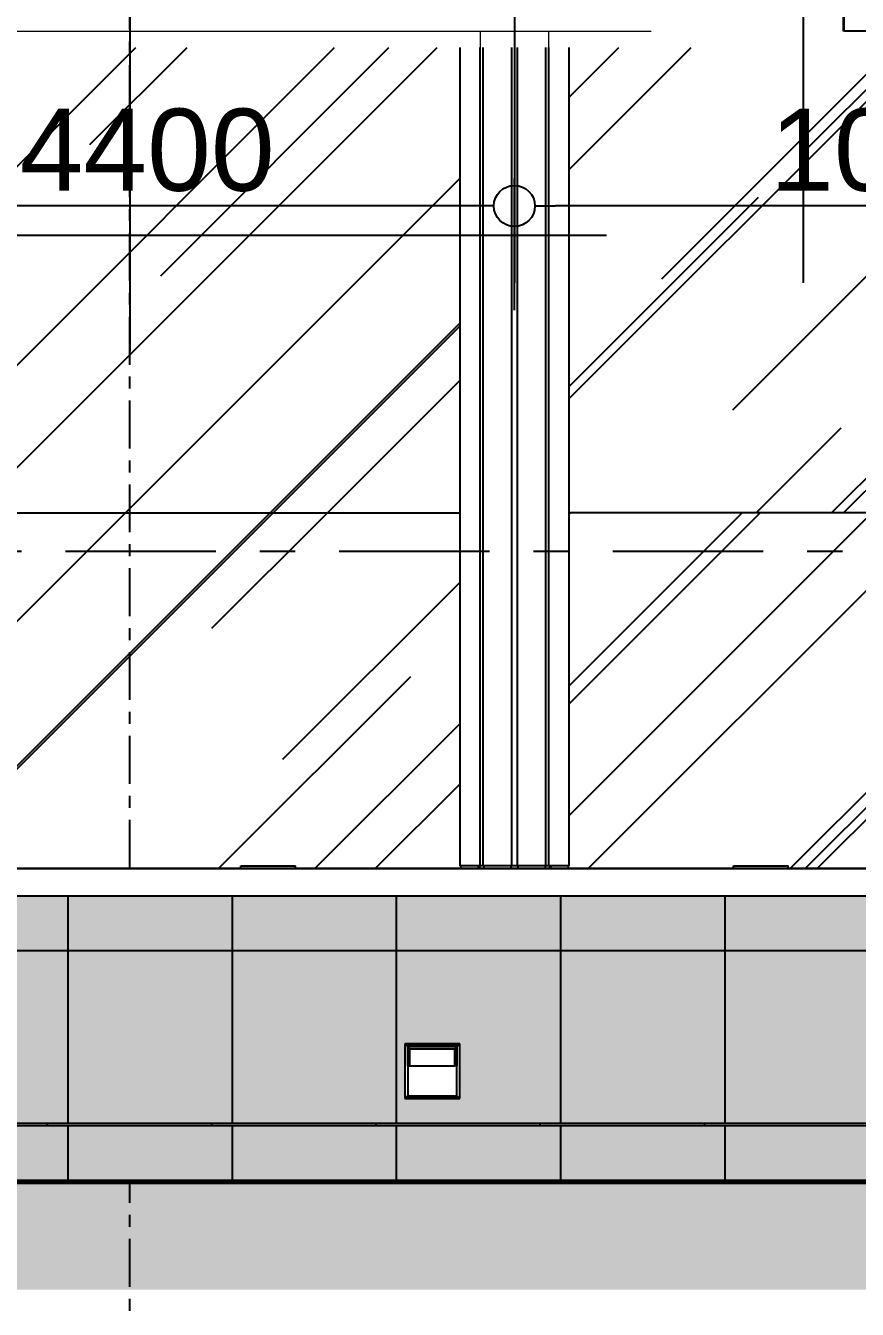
# Model space of a CAD drawing. Header units: millimetres. Extents: x 663313 to 1226001, y 1431724 to 1620898.
# Drawn here: x 867236 to 870274, y 1508335 to 1513025 of the extents above; entities that cross this region are included whole.
import ezdxf
from ezdxf.enums import TextEntityAlignment as Align

# ---------------------------------------------------------------- set-up
doc = ezdxf.new("R2010")
doc.units = ezdxf.units.MM
doc.set_wipeout_variables(frame=1)
for name, pattern in [('CENTER', [50.8, 31.75, -6.35, 6.35, -6.35]), ('DPA_Grid _ Level 100', [1000, 550, -160, 130, -160]), ('Grid Line', [22.225, 12.7, -3.175, 3.175, -3.175]), ('HIDDEN', [0.375, 0.25, -0.125]), ('TA_GL_000.70000', [1.925, 0.7, -0.175, 0.175, -0.175, 0.7]), ('XKITLINE00', [0])]:
    doc.linetypes.add(name, pattern=pattern)
doc.layers.add('000 - 0_HIDE_OBJ_FRAMING_DEF_SUB', color=7, linetype='Continuous', plot=False)
for name, color, linetype in [('000 - 0_SYM_DWG_GRIDLINE_MAIN_COLOR_251', 7, 'Continuous'), ('000 - 0_SYM_DWG_GROUND_MAIN_COLOR_40', 7, 'Continuous'), ('000 - 0_SYM_DWG_SLOPE-SYM_TEXT_COLOR_3', 7, 'Continuous'), ('000 - CONCRETE_COL_HATCH_', 7, 'Continuous'), ('000 - CONCRETE_COL_WIPEOUT_', 7, 'Continuous'), ('000 - CONCRETE_EX_BUILDING_MAIN_COLOR_1', 7, 'Continuous'), ('000 - CONCRETE_EX_BUILDING_WIPEOUT_', 7, 'Continuous'), ('000 - GRID', 7, 'CENTER')]:
    doc.layers.add(name, color=color, linetype=linetype)
for name, color, linetype, lineweight in [('000 - CONCRETE_EX_BUILDING_CUT_COLOR_40', 7, 'Continuous', 120), ('A-FLOR-E', 7, 'Continuous', 9), ('A-GENM', 7, 'Continuous', 9), ('Part', 7, 'Continuous', 0)]:
    doc.layers.add(name, color=color, linetype=linetype, lineweight=lineweight)
doc.styles.add('Arial', font='arial.ttf')
doc.styles.add('Arial_2', font='arial.ttf', dxfattribs={"height": 300})
doc.styles.add('TA', font='', dxfattribs={"height": 4.5})
doc.styles.get('TA').set_extended_font_data('Cordia New')
doc.dimstyles.new('DPA-DIM-3_0_T-T_3', dxfattribs={"dimscale": 304.8, "dimtxt": 1.004192, "dimasz": 0.492126, "dimexe": 0.328084, "dimexo": 0.0625, "dimgap": 0.164042, "dimtad": 1, "dimdec": 0, "dimlfac": 304.8, "dimzin": 0, "dimdsep": 46, "dimtxsty": 'Arial_2', "dimblk1": 'OBLIQUE', "dimblk2": 'DOTBLANK', "dimsah": 1, "dimcen": 0.09, "dimdle": 0.656168, "dimclrd": 7, "dimclre": 7, "dimclrt": 7, "dimadec": 8, "dimazin": 0, "dimtfac": 1, "dimtdec": 4, "dimtix": 1, "dimtmove": 0, "dimatfit": 3, "dimfxl": 0.004306, "dimfxlon": 1, "dimtvp": 1, "dimtolj": 1, "dimtzin": 0, "dimarcsym": 2})
doc.dimstyles.new('DPA-DIM-3_0_T-T_4', dxfattribs={"dimscale": 304.8, "dimtxt": 1.004192, "dimasz": 0.492126, "dimexe": 0.328084, "dimexo": 0.0625, "dimgap": 0.164042, "dimtad": 1, "dimdec": 0, "dimlfac": 304.8, "dimzin": 0, "dimdsep": 46, "dimtxsty": 'Arial_2', "dimblk1": 'DOTBLANK', "dimblk2": 'OBLIQUE', "dimsah": 1, "dimcen": 0.09, "dimdle": 0.656168, "dimclrd": 7, "dimclre": 7, "dimclrt": 7, "dimadec": 8, "dimazin": 0, "dimtfac": 1, "dimtdec": 4, "dimtix": 1, "dimtmove": 0, "dimatfit": 3, "dimfxl": 0.004306, "dimfxlon": 1, "dimtvp": 1, "dimtolj": 1, "dimtzin": 0, "dimarcsym": 2})
pattern_1 = [(45, (-306517.7, 120820.8), (660.5113, 1761.362), [11676.29, -1556.84, 3892.097, -778.42]), (45, (-306060.9, 121828.1), (-1282.4916, 181.641), [2335.258, -256.878, 4670.516, -583.815]), (45, (-306710.37, 121563.86), (2493.4282, 3230.9986), [6227.355, -1089.787, 3113.678, -778.419])]
pattern_2 = [(0, (-38314.86, -101200), (35.282, 70.564), [7.823, -62.741])]
pattern_3 = [(90, (-40409.5, -1e-10), (-600, 4e-14), [])]

# ---------------------------------------------------------------- blocks, each defined once
blk = doc.blocks.new('A$Cc1931124')
at = {"layer": '000 - 0_HIDE_OBJ_FRAMING_DEF_SUB', "color": 7, "linetype": 'Grid Line'}
for p, q in [((27.0543, 10.5808), (27.0543, -2.1514)), ((28.4593, 9.6361), (28.4593, -1.8694)), ((29.5143, 9.6361), (29.5143, -1.8694))]:
    blk.add_line(p, q, dxfattribs=at)
at = {"layer": '000 - 0_HIDE_OBJ_FRAMING_DEF_SUB', "color": 7, "ltscale": 15}
blk.add_lwpolyline([(2.4828, -1.6955), (15.631, -1.6955, -0.637752), (15.6498, -1.7447), (15.6141, -1.7807), (15.7845, -1.6103), (15.747, -1.6484, 0.61005), (15.7676, -1.6955), (28.7961, -1.6955)], format="xyb", dxfattribs=at)
at = {"layer": 'A-FLOR-E', "color": 7, "linetype": 'HIDDEN', "ltscale": 20}
blk.add_lwpolyline([(16.4593, -0.95), (29.6603, -0.95), (29.6603, 0), (12.6343, 0)], dxfattribs=at)
at = {"layer": 'Part', "color": 7, "linetype": 'XKITLINE00', "lineweight": 0}
for p, q in [((28.3343, -0.95), (28.3343, -1.6955)), ((28.5843, -0.95), (28.5843, -1.6955))]:
    blk.add_line(p, q, dxfattribs=at)
blk = doc.blocks.new('Enrance Curtain Wall Panel Edge 4_3000 - Enrance Curtain Wall Panel Edge 4_3000-23684355-ENT 4 ELE-2 sheet')
at = {"layer": '000 - CONCRETE_EX_BUILDING_MAIN_COLOR_1', "color": 7}
for p, q in [((-130364.2, 105340), (-130364.2, 103840)), ((-130289.2, 103840), (-130289.2, 105340)), ((-130279.2, 105340), (-130279.2, 103840)), ((-130174.2, 103840), (-130174.2, 105340)), ((-130154.2, 105340), (-130154.2, 103840)), ((-130049.2, 103840), (-130049.2, 105340)), ((-130039.2, 105340), (-130039.2, 103840)), ((-129964.2, 103840), (-129964.2, 105340)), ((-130364.2, 103840), (-130364.2, 102350)), ((-130289.2, 102350), (-130289.2, 103840)), ((-130279.2, 103840), (-130279.2, 102350)), ((-130174.2, 102350), (-130174.2, 103840)), ((-130154.2, 103840), (-130154.2, 102350)), ((-130049.2, 102350), (-130049.2, 103840)), ((-130039.2, 103840), (-130039.2, 102350)), ((-129964.2, 102350), (-129964.2, 103840)), ((-130364.2, 102350), (-130363.2, 102350)), ((-130299.9, 102350), (-130364.2, 102350)), ((-130361.2, 102350), (-130361.2, 102340)), ((-130297, 102350), (-130299.9, 102350)), ((-130297, 102350), (-130297, 102340)), ((-130292.2, 102350), (-130297, 102350)), ((-130292.2, 102350), (-130292.2, 102340)), ((-130289.2, 102350), (-130292.2, 102350)), ((-130279.2, 102350), (-130289.2, 102350)), ((-130276.2, 102350), (-130279.2, 102350)), ((-130276.2, 102350), (-130276.2, 102340)), ((-130176.2, 102350), (-130276.2, 102350)), ((-130177.2, 102350), (-130177.2, 102340)), ((-130174.2, 102350), (-130176.2, 102350)), ((-130172.2, 102350), (-130174.2, 102350)), ((-130156.2, 102350), (-130172.2, 102350)), ((-130154.2, 102350), (-130156.2, 102350)), ((-130152.2, 102350), (-130154.2, 102350)), ((-130052.2, 102350), (-130152.2, 102350)), ((-130151.2, 102350), (-130151.2, 102340)), ((-130052.2, 102350), (-130052.2, 102340)), ((-130049.2, 102350), (-130052.2, 102350)), ((-130039.2, 102350), (-130049.2, 102350)), ((-130036.2, 102350), (-130039.2, 102350)), ((-130036.2, 102350), (-130036.2, 102340)), ((-130031.4, 102350), (-130036.2, 102350)), ((-130031.4, 102350), (-130031.4, 102340)), ((-130028.5, 102350), (-130031.4, 102350)), ((-129964.2, 102350), (-130028.5, 102350)), ((-129967.2, 102340), (-129967.2, 102350)), ((-129965.2, 102350), (-129964.2, 102350))]:
    blk.add_line(p, q, dxfattribs=at)
blk = doc.blocks.new('Railing - Railing-16755045-ENT 4 ELE-2 sheet')
at = {"layer": '000 - CONCRETE_EX_BUILDING_MAIN_COLOR_1'}
h = blk.add_hatch(dxfattribs=at)
h.set_pattern_fill('FP_23', style=0, pattern_type=2)
h.set_pattern_definition(pattern_1)
h.paths.add_polyline_path([(-132965.4, 103640), (-130363, 103640), (-130363, 105340), (-132965.4, 105340), (-132965.4, 103738.3)])
h = blk.add_hatch(dxfattribs=at)
h.set_pattern_fill('FP_23', style=0, pattern_type=2)
h.set_pattern_definition(pattern_1)
h.paths.add_polyline_path([(-132965.3, 102340), (-132364.2, 102340), (-132364.2, 102350), (-132164.2, 102350), (-132164.2, 102340), (-131164.2, 102340), (-131164.2, 102350), (-130964.2, 102350), (-130964.2, 102340), (-130360.5, 102340), (-130360.5, 102350), (-130363, 102350), (-130363, 103640), (-132965.4, 103640), (-132965.4, 102350), (-132967.9, 102350), (-132967.9, 102340), (-132965.4, 102340)])
at = {"layer": '000 - CONCRETE_EX_BUILDING_MAIN_COLOR_1', "color": 7}
blk.add_line((-132965.4, 103640), (-130363, 103640), dxfattribs=at)
blk = doc.blocks.new('Walls 5 - Walls 5-17662523-ENT 4 ELE-2 sheet')
at = {"layer": '000 - CONCRETE_EX_BUILDING_MAIN_COLOR_1'}
h = blk.add_hatch(dxfattribs=at)
h.set_pattern_fill('FP_34', style=0, pattern_type=2)
h.set_pattern_definition([(45, (-169650.5, 123820.8), (660.511, 1761.362), [11676.29, -1556.84, 3892.1, -778.42]), (45, (-169193.6, 124828.1), (-1282.492, 181.64), [2335.26, -256.88, 4670.516, -583.815]), (45, (-169843.13, 124563.86), (2493.428, 3230.9986), [6227.355, -1089.787, 3113.68, -778.42])])
h.paths.add_polyline_path([(-129965.4, 103640), (-127614.7, 103640), (-127614.7, 105340), (-129965.4, 105340), (-129965.4, 103738.3)])
h = blk.add_hatch(dxfattribs=at)
h.set_pattern_fill('FP_35', style=0, pattern_type=2)
h.set_pattern_definition([(45, (-170026.8, 120820.8), (660.511, 1761.362), [11676.29, -1556.84, 3892.1, -778.42]), (45, (-169569.9, 121828.1), (-1282.492, 181.64), [2335.26, -256.88, 4670.516, -583.815]), (45, (-170219.4, 121563.86), (2493.428, 3230.9986), [6227.355, -1089.787, 3113.68, -778.42])])
h.paths.add_polyline_path([(-129965.3, 102340), (-129363.8, 102340), (-129363.8, 102350), (-129163.8, 102350), (-129163.8, 102340), (-128163.8, 102340), (-128163.8, 102350), (-127963.8, 102350), (-127963.8, 102340), (-127383.7, 102340), (-127383.7, 102350), (-127614.7, 102350), (-127614.7, 103640), (-129965.4, 103640), (-129965.4, 102350), (-129967.9, 102350), (-129967.9, 102340), (-129965.4, 102340)])
at = {"layer": '000 - CONCRETE_EX_BUILDING_MAIN_COLOR_1', "color": 7}
for p, q in [((-127614.1, 103640), (-129965.4, 103640)), ((-127383.7, 102350), (-127383.7, 102340))]:
    blk.add_line(p, q, dxfattribs=at)
blk = doc.blocks.new('DPA_LIGHTING_WALL MOUNT_WLL711_A - PASITO_Asymmetrical 150_x90_-23669883-ENT 4 ELE-2 sheet')
at = {"layer": '000 - CONCRETE_EX_BUILDING_MAIN_COLOR_1', "color": 7}
for p, q in [((-136364.2, 101700), (-136564.2, 101700)), ((-136564.2, 101700), (-136564.2, 101500)), ((-136563.2, 101501), (-136563.2, 101699)), ((-136554.2, 101690), (-136563.2, 101699)), ((-136563.2, 101699), (-136365.2, 101699)), ((-136554.2, 101690), (-136554.2, 101510)), ((-136374.2, 101690), (-136554.2, 101690)), ((-136554.2, 101690), (-136374.2, 101690)), ((-136554.2, 101690), (-136547, 101681)), ((-136554.2, 101619.5), (-136554.2, 101690)), ((-136382, 101681), (-136547, 101681)), ((-136547, 101681), (-136547, 101619.4)), ((-136382, 101681), (-136374.2, 101690)), ((-136382, 101619.4), (-136382, 101681)), ((-136365.2, 101699), (-136374.2, 101690)), ((-136374.2, 101510), (-136374.2, 101690)), ((-136374.2, 101690), (-136374.2, 101619.5)), ((-136365.2, 101699), (-136365.2, 101501)), ((-136364.2, 101500), (-136364.2, 101700)), ((-136554.2, 101619.5), (-136547, 101619.4)), ((-136547, 101619.4), (-136382, 101619.4)), ((-136374.2, 101619.5), (-136382, 101619.4)), ((-136564.2, 101500), (-136364.2, 101500)), ((-136563.2, 101501), (-136554.2, 101510)), ((-136365.2, 101501), (-136563.2, 101501)), ((-136554.2, 101510), (-136374.2, 101510)), ((-136365.2, 101501), (-136374.2, 101510))]:
    blk.add_line(p, q, dxfattribs=at)
blk = doc.blocks.new('DPA_Flood board Plan_Plate - DPA_Flood board Plan_Plate-20217323-ENT 4 ELE-2 sheet')
at = {"layer": '000 - CONCRETE_EX_BUILDING_MAIN_COLOR_1', "color": 7}
for p, q in [((-131164.2, 102350), (-130964.2, 102350)), ((-131164.2, 102340), (-131164.2, 102350)), ((-130964.2, 102340), (-130964.2, 102350))]:
    blk.add_line(p, q, dxfattribs=at)
blk = doc.blocks.new('_Oblique')
at = {"color": 7, "linetype": 'ByBlock', "lineweight": -2}
blk.add_line((-0.5, -0.5), (0.5, 0.5), dxfattribs=at)
blk = doc.blocks.new('_DotBlank')
at = {"color": 7, "linetype": 'ByBlock', "lineweight": -2}
blk.add_line((-0.5, 0), (-1, 0), dxfattribs=at)
blk.add_circle((0, 0), 0.5, dxfattribs=at)
blk = doc.blocks.new('*D3583')
at = {"layer": '000 - 0_HIDE_OBJ_FRAMING_DEF_SUB', "color": 7, "lineweight": -2, "transparency": 16777216}
for p, q in [((-24209.5, 3180.3), (-24209.5, 3661.2)), ((-20860, 3180.3), (-20860, 3661.2)), ((-20660, 3561.2), (-24059.5, 3561.2))]:
    blk.add_line(p, q, dxfattribs=at)
at = {"layer": 'Defpoints', "color": 7, "transparency": 16777216}
for p in [(-24209.5, 3561.2), (-24209.5, 3161.2), (-20860, 3161.2)]:
    blk.add_point(p, dxfattribs=at)
at = {"layer": '000 - 0_HIDE_OBJ_FRAMING_DEF_SUB', "color": 7, "lineweight": -2, "transparency": 16777216, "xscale": 150, "yscale": 150, "zscale": 150, "rotation": 180}
blk.add_blockref('_DotBlank', (-24209.5, 3561.2), dxfattribs=at)
at = {"layer": '000 - 0_HIDE_OBJ_FRAMING_DEF_SUB', "color": 7, "lineweight": -2, "transparency": 16777216, "xscale": 150, "yscale": 150, "zscale": 150}
blk.add_blockref('_Oblique', (-20860, 3561.2), dxfattribs=at)
at = {"layer": '000 - 0_HIDE_OBJ_FRAMING_DEF_SUB', "color": 7, "transparency": 16777216, "insert": (-22459.8, 3764.5), "char_height": 300, "width": 1107.531, "attachment_point": 5, "style": 'Arial_2'}
blk.add_mtext('\\A1;1020935', dxfattribs=at)
blk = doc.blocks.new('*D3584')
at = {"layer": '000 - 0_HIDE_OBJ_FRAMING_DEF_SUB', "color": 7, "lineweight": -2, "transparency": 16777216}
for p, q in [((-27209.5, 3180.3), (-27209.5, 3661.2)), ((-24209.5, 3180.3), (-24209.5, 3661.2)), ((-24359.5, 3561.2), (-27409.5, 3561.2))]:
    blk.add_line(p, q, dxfattribs=at)
at = {"layer": 'Defpoints', "color": 7, "transparency": 16777216}
for p in [(-27209.5, 3561.2), (-27209.5, 3161.2), (-24209.5, 3161.2)]:
    blk.add_point(p, dxfattribs=at)
at = {"layer": '000 - 0_HIDE_OBJ_FRAMING_DEF_SUB', "color": 7, "lineweight": -2, "transparency": 16777216, "xscale": 150, "yscale": 150, "zscale": 150, "rotation": 180}
blk.add_blockref('_Oblique', (-27209.5, 3561.2), dxfattribs=at)
at = {"layer": '000 - 0_HIDE_OBJ_FRAMING_DEF_SUB', "color": 7, "lineweight": -2, "transparency": 16777216, "xscale": 150, "yscale": 150, "zscale": 150}
blk.add_blockref('_DotBlank', (-24209.5, 3561.2), dxfattribs=at)
at = {"layer": '000 - 0_HIDE_OBJ_FRAMING_DEF_SUB', "color": 7, "transparency": 16777216, "insert": (-25784.5, 3764.4), "char_height": 300, "width": 1107.531, "attachment_point": 5, "style": 'Arial_2'}
blk.add_mtext('\\A1;914400', dxfattribs=at)
blk = doc.blocks.new('*U4812')
at = {"layer": '000 - 0_SYM_DWG_GRIDLINE_MAIN_COLOR_251', "color": 7, "linetype": 'ByBlock', "ltscale": 5}
blk.add_line((20, 0), (-303, 0), dxfattribs=at)
at = {"layer": '000 - 0_SYM_DWG_GRIDLINE_MAIN_COLOR_251', "color": 7}
blk.add_point((0, 0), dxfattribs=at)
at = {"color": 7, "style": 'TA', "flags": 1}
blk.add_attdef('LOCATION', (6, -6), '', height=4.5, rotation=270, dxfattribs=at)
at = {"layer": '000 - 0_SYM_DWG_SLOPE-SYM_TEXT_COLOR_3', "color": 7, "style": 'Arial'}
blk.add_attdef('GRID-HEAD', text='', height=4, rotation=90, dxfattribs=at).set_placement((40, 0), align=Align.MIDDLE_CENTER)
blk = doc.blocks.new('*U4814')
at = {"layer": '000 - 0_SYM_DWG_GRIDLINE_MAIN_COLOR_251', "color": 7, "linetype": 'ByBlock', "ltscale": 5}
blk.add_line((155.4, 0), (-495.4, 0), dxfattribs=at)
at = {"layer": '000 - 0_SYM_DWG_GRIDLINE_MAIN_COLOR_251', "color": 7}
blk.add_point((0, 0), dxfattribs=at)
at = {"color": 7, "style": 'TA', "flags": 1}
blk.add_attdef('LOCATION', (6, -6), '', height=4.5, rotation=270, dxfattribs=at)
blk = doc.blocks.new('W-1-PP18-ST_ENT4_REV00_20260601-021503_ELEVATION_2_DIMS')
at = {"layer": '000 - GRID', "color": 7, "linetype": 'TA_GL_000.70000'}
for name, p, xscale, yscale, zscale, rotation in [('*U4812', (0, 101200), 50, 50, 50, 270), ('*U4814', (0, 102340), -50.00000000000043, 50.00000000000043, 50.00000000000043, 180), ('*U4814', (0, 101200), -50.00000000000043, 50.00000000000043, 50.00000000000043, 180)]:
    blk.add_blockref(name, p, dxfattribs=dict(at, xscale=xscale, yscale=yscale, zscale=zscale, rotation=rotation))
blk = doc.blocks.new('A$Cdcc0e59c')
at = {"layer": '000 - CONCRETE_EX_BUILDING_MAIN_COLOR_1', "color": 7}
blk.add_lwpolyline([(-5541.5, 7185.9), (-6386.6, 7185.9), (-6386.6, 11835.9), (-5541.5, 11835.9), (-5541.5, 7788.5)], dxfattribs=at)
blk = doc.blocks.new('*U5405')
at = {"layer": '000 - CONCRETE_COL_HATCH_'}
h = blk.add_hatch(dxfattribs=at)
h.set_pattern_fill('EARTH', scale=0.5, angle=45)
h.set_pattern_definition([(45, (68827.957, -831398.828), (0, 4.49012806), [3.175, -3.175]), (45, (68827.115, -831397.986), (0, 4.49012806), [3.175, -3.175]), (45, (68826.273, -831397.1442), (0, 4.49012806), [3.175, -3.175]), (135, (68826.273, -831396.583), (-4.49012806, 0), [3.175, -3.175]), (135, (68827.115, -831395.741), (-4.49012806, 0), [3.175, -3.175]), (135, (68827.957, -831394.899), (-4.49012806, 0), [3.175, -3.175])])
h.paths.add_polyline_path([(0, 0), (34414, 0), (34414, 398), (0, 398)])
blk = doc.blocks.new('A$Cc320a9d8')
at = {"layer": '000 - 0_HIDE_OBJ_FRAMING_DEF_SUB', "color": 7, "linetype": 'DPA_Grid _ Level 100'}
blk.add_line((-52850.2314, 2300), (0, 2300), dxfattribs=at)
at = {"layer": '000 - 0_HIDE_OBJ_FRAMING_DEF_SUB', "color": 7}
for base, p1, p2, dimstyle, override, picture, middle in [((-27209.528, 3561.2297), (-24209.528, 3161.2297), (-27209.528, 3161.2297), 'DPA-DIM-3_0_T-T_4', {"dimpost": '<>', "dimclrd": 7, "dimclre": 7, "dimclrt": 7, "dimfxl": 3000}, '*D3584', (-25784.528, 3764.4016)), ((-24209.528, 3561.2297), (-20860.0047, 3161.2297), (-24209.528, 3161.2297), 'DPA-DIM-3_0_T-T_3', {"dimpost": '<>', "dimclrd": 7, "dimclre": 7, "dimclrt": 7, "dimfxl": 3349.523237}, '*D3583', (-22459.7664, 3764.5039))]:
    dim = blk.add_linear_dim(base=base, p1=p1, p2=p2, dimstyle=dimstyle, override=override, dxfattribs=at)
    dim.commit()
    dim.dimension.update_dxf_attribs({"geometry": picture, "text_midpoint": middle})
at = {"color": 7}
blk.add_wipeout([(-18104.7863, 1140), (-18104.7863, 1140), (-18104.7863, 1140), (-19434.8149, 1140), (-19434.8149, 1299.9981), (-20184.8149, 1299.9981), (-20184.8149, 1140), (-39788.1594, 1140), (-39788.1594, 2), (-18054.7863, 2), (-18054.7863, 200), (-18064.7863, 200), (-18064.7863, 210), (-18054.7863, 210), (-18054.7863, 840), (-18104.7863, 840)], dxfattribs=at).dxf.layer = '000 - CONCRETE_EX_BUILDING_WIPEOUT_'
at = {"layer": '000 - CONCRETE_EX_BUILDING_MAIN_COLOR_1'}
h = blk.add_hatch(dxfattribs=at)
h.set_pattern_fill('FP_24', style=0, pattern_type=2)
h.set_pattern_definition(pattern_2)
h.paths.add_polyline_path([(-28403.6564, 840), (-20910.0047, 840), (-20910.0047, 1040), (-39781.9936, 1040), (-39781.9936, 840), (-28518.5239, 840)])
h = blk.add_hatch(dxfattribs=at)
h.set_pattern_fill('FP_29', style=0, pattern_type=2)
h.set_pattern_definition(pattern_3)
h.paths.add_polyline_path([(-28403.6564, 840), (-20910.0047, 840), (-20910.0047, 1040), (-39781.9936, 1040), (-39781.9936, 840), (-28518.5239, 840)])
h = blk.add_hatch(dxfattribs=at)
h.set_pattern_fill('FP_24', style=0, pattern_type=2)
h.set_pattern_definition(pattern_2)
h.paths.add_polyline_path([(-31275.3462, 0), (-22479.5527, 0), (-22479.5527, 10), (-22029.5527, 10), (-22029.5527, 0), (-20810.0047, 0), (-20810.0047, 200), (-39734.6286, 200), (-39734.6286, 0), (-34179.5527, 0), (-34179.5527, 10), (-33729.5527, 10), (-33729.5527, 0), (-31390.2138, 0)])
h.paths.add_polyline_path([(-33342.9628, 210), (-20810.0047, 210), (-20810.0047, 840), (-39781.9936, 840), (-39781.9936, 250), (-39734.6286, 250), (-39734.6286, 210), (-33410.5117, 210)])
h.paths.add_polyline_path([(-39410.5117, 301), (-39608.5117, 301), (-39608.5117, 499), (-39410.5117, 499), (-39410.5117, 310)])
h.paths.add_polyline_path([(-36599.5117, 301), (-36608.5117, 301), (-36608.5117, 499), (-36410.5117, 499), (-36410.5117, 301), (-36419.5117, 301)])
h.paths.add_polyline_path([(-30608.5117, 301), (-30608.5117, 499), (-30410.5117, 499), (-30410.5117, 301), (-30599.5117, 301)])
h.paths.add_polyline_path([(-27608.5117, 301), (-27608.5117, 499), (-27410.5117, 499), (-27410.5117, 301), (-27599.5117, 301)])
h.paths.add_polyline_path([(-33410.5117, 301), (-33608.5117, 301), (-33608.5117, 499), (-33410.5117, 499), (-33410.5117, 310)])
h.paths.add_polyline_path([(-24608.5117, 301), (-24608.5117, 499), (-24410.5117, 499), (-24410.5117, 301), (-24599.5117, 301)])
h.paths.add_polyline_path([(-21419.5117, 301), (-21608.5117, 301), (-21608.5117, 499), (-21410.5117, 499), (-21410.5117, 301)])
h = blk.add_hatch(dxfattribs=at)
h.set_pattern_fill('FP_29', style=0, pattern_type=2)
h.set_pattern_definition(pattern_3)
h.paths.add_polyline_path([(-31275.3462, 0), (-22479.5527, 0), (-22479.5527, 10), (-22029.5527, 10), (-22029.5527, 0), (-20810.0047, 0), (-20810.0047, 200), (-39734.6286, 200), (-39734.6286, 0), (-34179.5527, 0), (-34179.5527, 10), (-33729.5527, 10), (-33729.5527, 0), (-31390.2138, 0)])
h.paths.add_polyline_path([(-33342.9628, 210), (-20810.0047, 210), (-20810.0047, 840), (-39781.9936, 840), (-39781.9936, 250), (-39734.6286, 250), (-39734.6286, 210), (-33410.5117, 210)])
h.paths.add_polyline_path([(-39410.5117, 301), (-39608.5117, 301), (-39608.5117, 499), (-39410.5117, 499), (-39410.5117, 310)])
h.paths.add_polyline_path([(-36599.5117, 301), (-36608.5117, 301), (-36608.5117, 499), (-36410.5117, 499), (-36410.5117, 301), (-36419.5117, 301)])
h.paths.add_polyline_path([(-30608.5117, 301), (-30608.5117, 499), (-30410.5117, 499), (-30410.5117, 301), (-30599.5117, 301)])
h.paths.add_polyline_path([(-27608.5117, 301), (-27608.5117, 499), (-27410.5117, 499), (-27410.5117, 301), (-27599.5117, 301)])
h.paths.add_polyline_path([(-33410.5117, 301), (-33608.5117, 301), (-33608.5117, 499), (-33410.5117, 499), (-33410.5117, 310)])
h.paths.add_polyline_path([(-24608.5117, 301), (-24608.5117, 499), (-24410.5117, 499), (-24410.5117, 301), (-24599.5117, 301)])
h.paths.add_polyline_path([(-21419.5117, 301), (-21608.5117, 301), (-21608.5117, 499), (-21410.5117, 499), (-21410.5117, 301)])
h = blk.add_hatch(dxfattribs=at)
h.set_pattern_fill('FP_30', style=0, pattern_type=2)
h.set_pattern_definition([(90, (-39884.8, -1e-10), (-600, 4e-14), [])])
h.paths.add_polyline_path([(-29667.1999, 200), (-20820.0047, 200), (-20820.0047, 210), (-39734.6286, 210), (-39734.6286, 200), (-29896.9351, 200)])
at = {"color": 7}
blk.add_lwpolyline([(-18104.7863, 1140), (-18104.7863, 1140), (-18104.7863, 1140), (-19434.8149, 1140), (-19434.8149, 1299.9981), (-20184.8149, 1299.9981), (-20184.8149, 1140), (-39788.1594, 1140), (-39788.1594, 2), (-18054.7863, 2), (-18054.7863, 200), (-18064.7863, 200), (-18064.7863, 210), (-18054.7863, 210), (-18054.7863, 840), (-18104.7863, 840)], close=True, dxfattribs=at)
at = {"layer": '000 - 0_HIDE_OBJ_FRAMING_DEF_SUB', "color": 7, "linetype": 'DPA_Grid _ Level 100'}
for p, q in [((-52850.2314, 1140), (0, 1140)), ((-52850.2314, 0), (0, 0))]:
    blk.add_line(p, q, dxfattribs=at)
at = {"layer": '000 - CONCRETE_EX_BUILDING_MAIN_COLOR_1', "color": 7}
for p, q in [((-39781.9936, 1140), (-20860.0047, 1140)), ((-20860.0047, 1040), (-39781.9936, 1040)), ((-20810.0047, 840), (-39781.9936, 840)), ((-39734.6286, 210), (-20810.0047, 210)), ((-20810.0047, 200), (-39734.6286, 200))]:
    blk.add_line(p, q, dxfattribs=at)
at = {"layer": 'A-GENM', "color": 7}
blk.add_line((-15675.6341, 2), (-53101.6895, 2), dxfattribs=at)
at = {"layer": '000 - CONCRETE_EX_BUILDING_MAIN_COLOR_1', "color": 7}
for name, p in [('Railing - Railing-16755045-ENT 4 ELE-2 sheet', (105954.677, -101200)), ('Enrance Curtain Wall Panel Edge 4_3000 - Enrance Curtain Wall Panel Edge 4_3000-23684355-ENT 4 ELE-2 sheet', (105954.677, -101200)), ('Walls 5 - Walls 5-17662523-ENT 4 ELE-2 sheet', (105954.677, -101200)), ('DPA_Flood board Plan_Plate - DPA_Flood board Plan_Plate-20217323-ENT 4 ELE-2 sheet', (105954.677, -101200)), ('DPA_Flood board Plan_Plate - DPA_Flood board Plan_Plate-20217323-ENT 4 ELE-2 sheet', (107755.0754, -101200)), ('DPA_LIGHTING_WALL MOUNT_WLL711_A - PASITO_Asymmetrical 150_x90_-23669883-ENT 4 ELE-2 sheet', (111954.677, -101200))]:
    blk.add_blockref(name, p, dxfattribs=at)

msp = doc.modelspace()

# ---------------------------------------------------------------- linework, layer by layer
at = {"layer": '000 - CONCRETE_EX_BUILDING_CUT_COLOR_40', "color": 7}
msp.add_line((842402.5634, 1508805.0011), (875663.6789, 1508805.0011), dxfattribs=at)

# ---------------------------------------------------------------- block references
at = {"color": 7, "xscale": 1000, "yscale": 1000, "zscale": 1000}
msp.add_blockref('A$Cc1931124', (840561.726, 1513955.0011), dxfattribs=at)

# ---------------------------------------------------------------- next in the draw order: block references
at = {"color": 7}
msp.add_blockref('W-1-PP18-ST_ENT4_REV00_20260601-021503_ELEVATION_2_DIMS', (867616.0065, 1407605.0011), dxfattribs=at)

# ---------------------------------------------------------------- next in the draw order: block references
msp.add_blockref('A$Cc320a9d8', (893230.7929, 1508805.0011), dxfattribs=at)

# ---------------------------------------------------------------- next in the draw order: block references
for name, p in [('A$Cdcc0e59c', (876612.5634, 1505819.1136)), ('*U5405', (841890.1923, 1508407.0012))]:
    msp.add_blockref(name, p, dxfattribs=at)

# ---------------------------------------------------------------- next in the draw order: linework, layer by layer
at = {"layer": '000 - 0_SYM_DWG_GROUND_MAIN_COLOR_40', "color": 7}
msp.add_lwpolyline([(841890.1923, 1508805.0011), (876304.1708, 1508805.0011)], dxfattribs=at)

doc.saveas('drawing.dxf')
